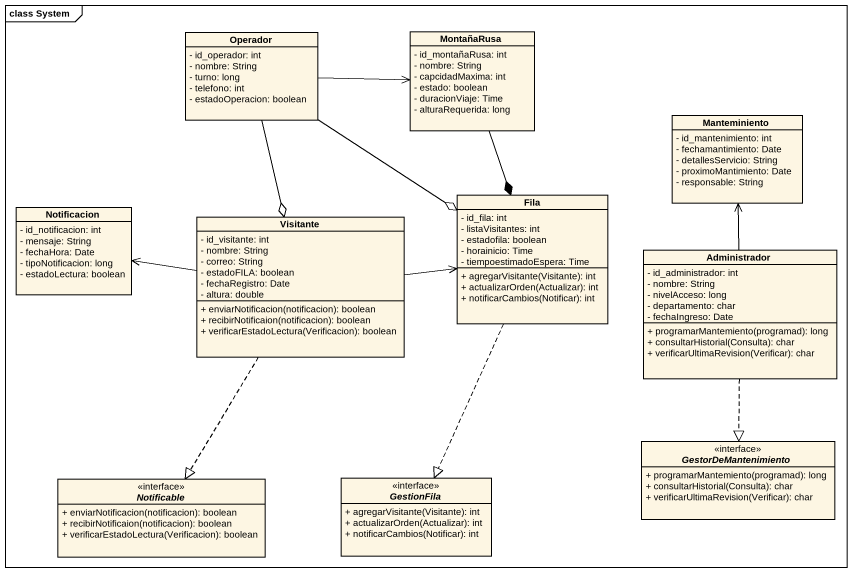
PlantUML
@startuml
mainframe class System
hide circle
hide empty members
skinparam classAttributeIconSize 0
class Operador {
  - id_operador: int
  - nombre: String
  - turno: long
  - telefono: int
  - estadoOperacion: boolean
}
class MontañaRusa {
  - id_montañaRusa: int
  - nombre: String
  - capcidadMaxima: int
  - estado: boolean
  - duracionViaje: Time
  - alturaRequerida: long
}
class Manteminiento {
  - id_mantenimiento: int
  - fechamantimiento: Date
  - detallesServicio: String
  - proximoMantimiento: Date
  - responsable: String
}
class Notificacion {
  - id_notificacion: int
  - mensaje: String
  - fechaHora: Date
  - tipoNotificacion: long
  - estadoLectura: boolean
}
class Visitante {
  - id_visitante: int
  - nombre: String
  - correo: String
  - estadoFILA: boolean
  - fechaRegistro: Date
  - altura: double
  + enviarNotificacion(notificacion): boolean
  + recibirNotificaion(notificacion): boolean
  + verificarEstadoLectura(Verificacion): boolean
}
class Fila {
  - id_fila: int
  - listaVisitantes: int
  - estadofila: boolean
  - horainicio: Time
  - tiempoestimadoEspera: Time
  + agregarVisitante(Visitante): int
  + actualizarOrden(Actualizar): int
  + notificarCambios(Notificar): int
}
class Administrador {
  - id_administrador: int
  - nombre: String
  - nivelAcceso: long
  - departamento: char
  - fechaIngreso: Date
  + programarMantemiento(programad): long
  + consultarHistorial(Consulta): char
  + verificarUltimaRevision(Verificar): char
}
interface GestorDeMantenimiento <<interface>> {
  + programarMantemiento(programad): long
  + consultarHistorial(Consulta): char
  + verificarUltimaRevision(Verificar): char
}
interface Notificable <<interface>> {
  + enviarNotificacion(notificacion): boolean
  + recibirNotificaion(notificacion): boolean
  + verificarEstadoLectura(Verificacion): boolean
}
interface GestionFila <<interface>> {
  + agregarVisitante(Visitante): int
  + actualizarOrden(Actualizar): int
  + notificarCambios(Notificar): int
}
Operador -right-> MontañaRusa
Operador --o Visitante
Operador --o Fila
MontañaRusa --* Fila
Visitante -left-> Notificacion
Visitante -right-> Fila
Visitante ..|> Notificable
Fila ..|> GestionFila
Administrador -up-> Manteminiento
Administrador ..|> GestorDeMantenimiento
@enduml
